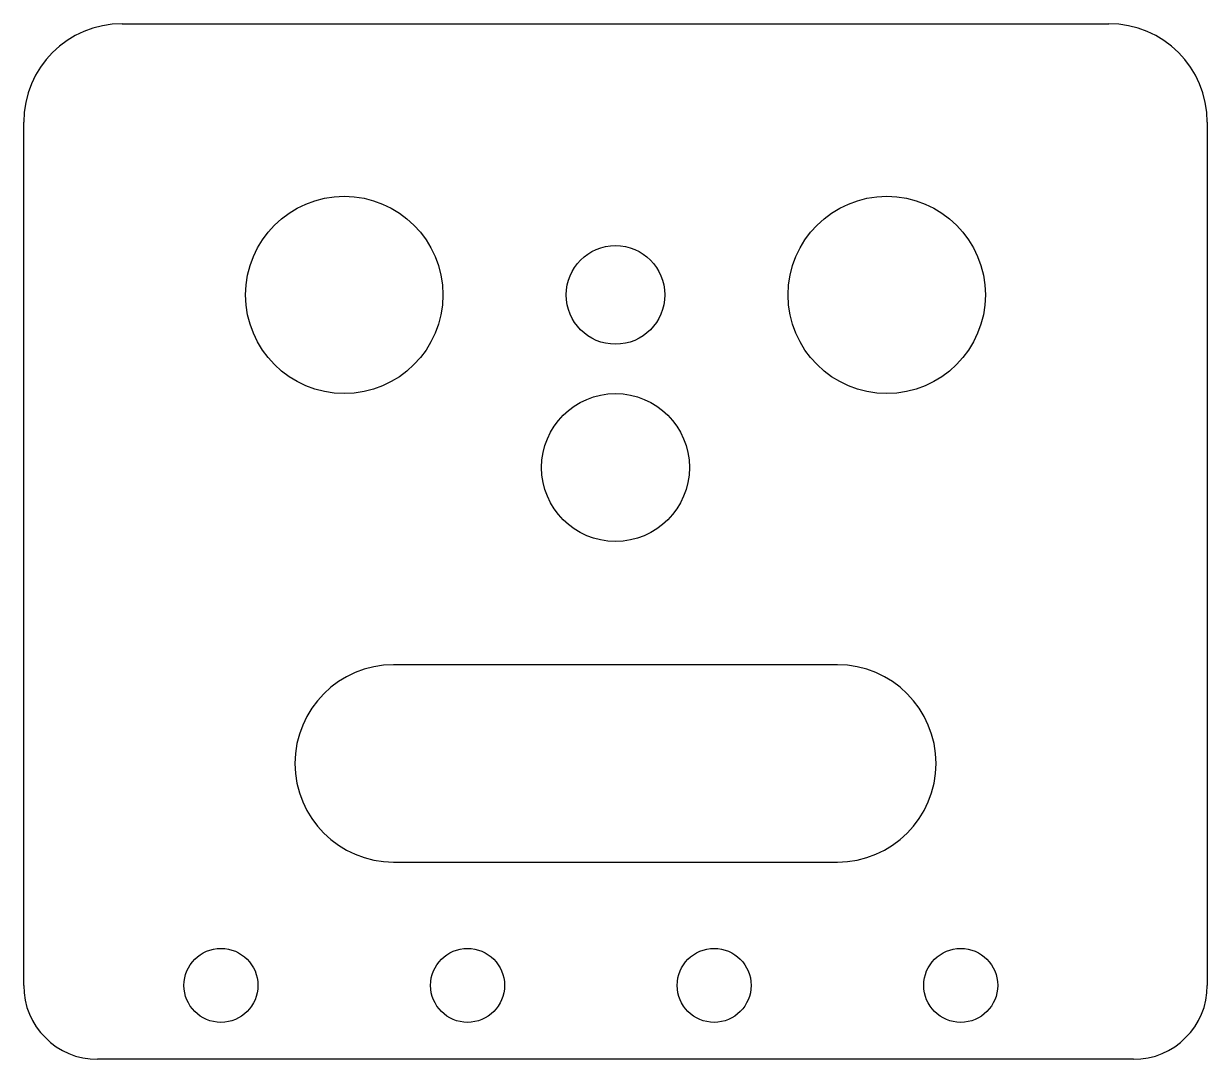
# Model space of a CAD drawing. Header units: metres. Extents: x 12 to 60, y -3 to 39.
import ezdxf

# ---------------------------------------------------------------- set-up
doc = ezdxf.new("R2010")
doc.units = ezdxf.units.M

msp = doc.modelspace()

# ---------------------------------------------------------------- linework, layer by layer
at = {"layer": '1'}
for p, q in [((16, 39), (56, 39)), ((12, 0), (12, 35)), ((60, 35), (60, 0)), ((45, 13), (27, 13)), ((27, 5), (45, 5)), ((57, -3), (15, -3))]:
    msp.add_line(p, q, dxfattribs=at)
for centre, radius in [((25, 28), 4), ((47, 28), 4), ((36, 28), 2), ((36, 21), 3), ((20, 0), 1.5), ((30, 0), 1.5), ((40, 0), 1.5), ((50, 0), 1.5)]:
    msp.add_circle(centre, radius, dxfattribs=at)
for centre, radius, start, end in [((16, 35), 4, 90, 180), ((56, 35), 4, 0, 90), ((27, 9), 4, 90, -90), ((45, 9), 4, -90, 90), ((15, 0), 3, 180, -90), ((57, 0), 3, -90, 0)]:
    msp.add_arc(centre, radius, start, end, dxfattribs=at)
at = {"layer": 'ENTITIES 12'}
for p, q in [((45, 13), (27, 13)), ((27, 5), (45, 5))]:
    msp.add_line(p, q, dxfattribs=at)
for centre, start, end in [((27, 9), 90, -90), ((45, 9), -90, 90)]:
    msp.add_arc(centre, 4, start, end, dxfattribs=at)
at = {"layer": 'ENTITIES 13'}
msp.add_circle((25, 28), 4, dxfattribs=at)
at = {"layer": 'ENTITIES 14'}
msp.add_circle((36, 21), 3, dxfattribs=at)
at = {"layer": 'ENTITIES 15'}
msp.add_circle((36, 28), 2, dxfattribs=at)
at = {"layer": 'ENTITIES 16'}
msp.add_circle((47, 28), 4, dxfattribs=at)
at = {"layer": 'ENTITIES 4'}
for p, q in [((16, 39), (56, 39)), ((12, 0), (12, 35)), ((60, 35), (60, 0)), ((57, -3), (15, -3))]:
    msp.add_line(p, q, dxfattribs=at)
for centre, radius, start, end in [((16, 35), 4, 90, 180), ((56, 35), 4, 0, 90), ((15, 0), 3, 180, -90), ((57, 0), 3, -90, 0)]:
    msp.add_arc(centre, radius, start, end, dxfattribs=at)
at = {"layer": 'ENTITIES 5'}
msp.add_circle((20, 0), 1.5, dxfattribs=at)
at = {"layer": 'ENTITIES 6'}
msp.add_circle((30, 0), 1.5, dxfattribs=at)
at = {"layer": 'ENTITIES 7'}
msp.add_circle((40, 0), 1.5, dxfattribs=at)
at = {"layer": 'ENTITIES 8'}
msp.add_circle((50, 0), 1.5, dxfattribs=at)

doc.saveas('drawing.dxf')
